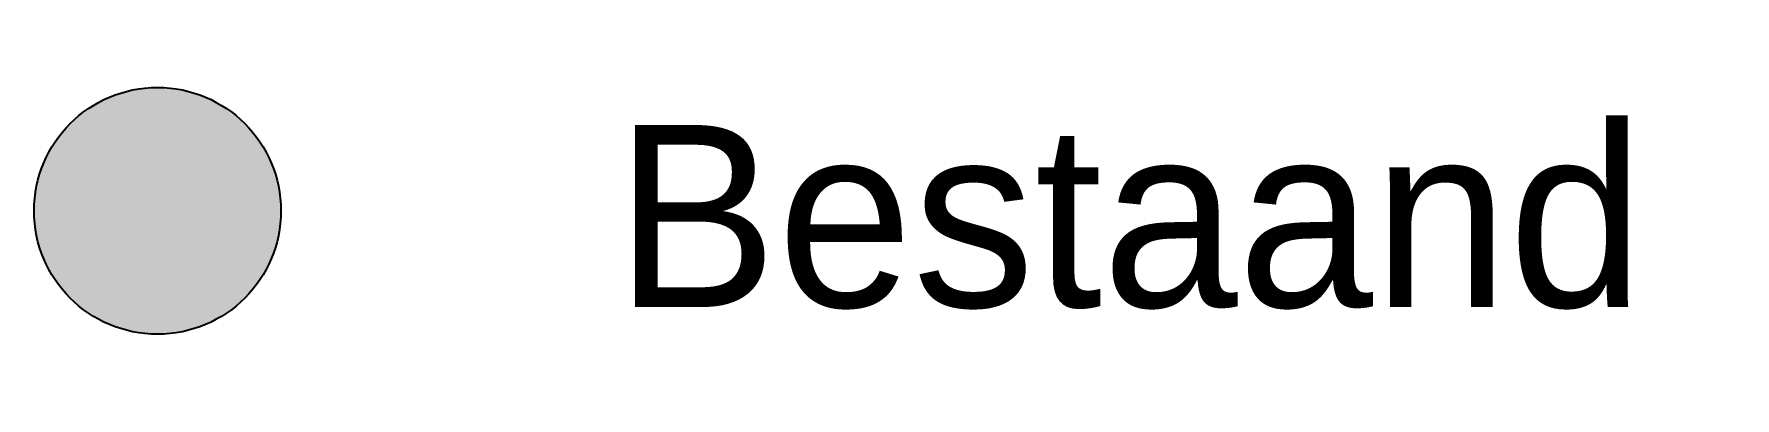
# Model space of a CAD drawing. Extents: x -24 to 1655, y -25 to 61.
# Drawn here: x 149.695 to 153.898, y 49.537 to 50.437 of the extents above; entities that cross this region are included whole.
import ezdxf
from ezdxf.enums import TextEntityAlignment as Align

# ---------------------------------------------------------------- set-up
doc = ezdxf.new("R2018")
doc.units = 0
doc.header["$MEASUREMENT"] = 0
doc.layers.add('01 - Bestaande kabel', color=125, linetype='Continuous', lineweight=0)
doc.layers.add('PREVIEW_DESTINATION', color=7, linetype='Continuous')
doc.styles.add('TECHBASE_ARIAL_NOVA_LIGHT', font='ArialNova-Light.ttf')

# ---------------------------------------------------------------- blocks, each defined once
blk = doc.blocks.new('TB_BESTAANDE MOF__40955691265E_17C99F20_ANL1_BLACK_CONT7_1_TEXT1_H045')
at = {"layer": '01 - Bestaande kabel', "transparency": 33554687}
h = blk.add_hatch(color=256, dxfattribs=at)
h.dxf.hatch_style = 1
edge = h.paths.add_edge_path()
edge.add_arc((0, 0), 0.305, 0, 360)
at = {"color": 7, "linetype": 'Continuous'}
blk.add_circle((0, 0), 0.305, dxfattribs=at)
at = {"color": 7, "style": 'TECHBASE_ARIAL_NOVA_LIGHT'}
blk.add_attdef('MOF_TEKST', text='', height=0.45, dxfattribs=at).set_placement((1.1302, 0.2122), align=Align.TOP_LEFT)

msp = doc.modelspace()

# ---------------------------------------------------------------- block references
at = {"layer": 'PREVIEW_DESTINATION'}
ref = msp.add_blockref('TB_BESTAANDE MOF__40955691265E_17C99F20_ANL1_BLACK_CONT7_1_TEXT1_H045', (150, 50, 2), dxfattribs=at)
lines = msp.add_mtext('Bestaand', dxfattribs={"layer": '0', "color": 7, "insert": (151.1302, 50.2122, 2), "char_height": 0.45, "attachment_point": 1, "style": 'TECHBASE_ARIAL_NOVA_LIGHT', "bg_fill": 3, "box_fill_scale": 1.5, "bg_fill_color": 256, "bg_fill_transparency": 0})
ref.add_attrib('MOF_TEKST', '', (151.1302, 50.2122, 2)).embed_mtext(lines)

doc.saveas('drawing.dxf')
